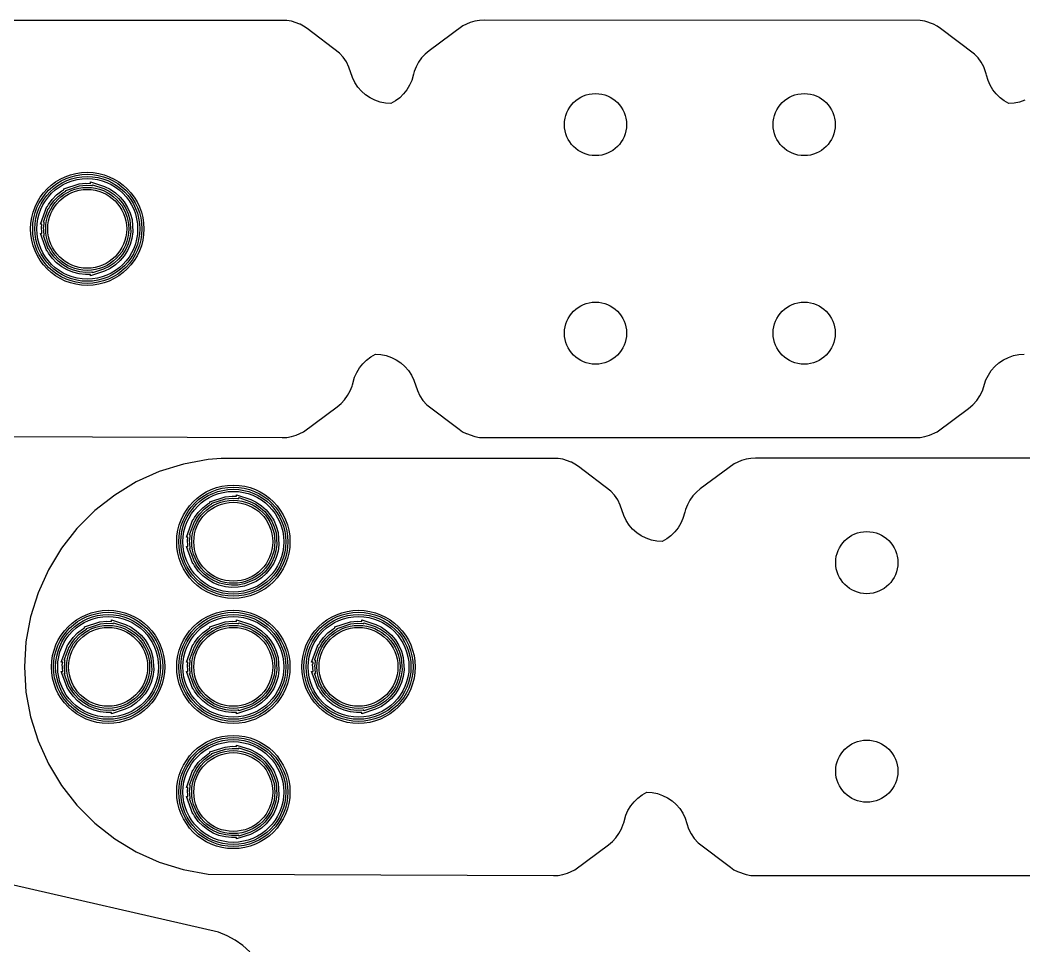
# Model space of a CAD drawing. Header units: millimetres. Extents: x -214 to 214, y -114 to 114.
# Drawn here: x 123.5 to 171.6, y 21.62 to 66.01 of the extents above; entities that cross this region are included whole.
import ezdxf

# ---------------------------------------------------------------- set-up
doc = ezdxf.new("R2010")
doc.units = ezdxf.units.MM
doc.layers.add('1', color=7, linetype='CONTINUOUS')

msp = doc.modelspace()

# ---------------------------------------------------------------- linework, layer by layer
at = {"layer": '1', "color": 0}
for p, q in [((136.277, 65.996), (120.133, 65.992)), ((136.501, 65.958), (136.277, 65.996)), ((136.906, 65.818), (136.501, 65.958)), ((145.287, 65.958), (145.063, 65.892)), ((145.51, 65.996), (145.287, 65.958)), ((145.736, 66.009), (145.51, 65.996)), ((166.634, 65.996), (145.736, 66.009)), ((166.857, 65.958), (166.634, 65.996)), ((167.263, 65.818), (166.857, 65.958)), ((136.913, 65.814), (136.906, 65.818)), ((137.085, 65.723), (136.913, 65.814)), ((137.254, 65.61), (137.085, 65.723)), ((138.802, 64.43), (137.254, 65.61)), ((144.708, 65.727), (143.094, 64.535)), ((145.063, 65.892), (144.708, 65.727)), ((167.27, 65.814), (167.263, 65.818)), ((167.442, 65.723), (167.27, 65.814)), ((167.61, 65.61), (167.442, 65.723)), ((169.239, 64.374), (167.61, 65.61)), ((143.094, 64.535), (142.905, 64.374)), ((138.983, 64.227), (138.802, 64.43)), ((139.135, 64.002), (138.983, 64.227)), ((139.254, 63.757), (139.135, 64.002)), ((142.594, 63.99), (142.475, 63.772)), ((142.737, 64.192), (142.594, 63.99)), ((142.905, 64.374), (142.737, 64.192)), ((169.407, 64.192), (169.239, 64.374)), ((169.551, 63.99), (169.407, 64.192)), ((169.673, 63.764), (169.551, 63.99)), ((139.421, 63.252), (139.254, 63.757)), ((142.384, 63.541), (142.366, 63.482)), ((142.475, 63.772), (142.384, 63.541)), ((169.778, 63.483), (169.673, 63.764)), ((139.536, 63.016), (139.421, 63.252)), ((142.263, 63.118), (142.161, 62.885)), ((142.35, 63.422), (142.263, 63.118)), ((142.366, 63.482), (142.35, 63.422)), ((169.794, 63.424), (169.778, 63.483)), ((169.809, 63.364), (169.794, 63.424)), ((169.881, 63.118), (169.809, 63.364)), ((169.983, 62.885), (169.881, 63.118)), ((139.68, 62.797), (139.536, 63.016)), ((139.851, 62.6), (139.68, 62.797)), ((140.047, 62.426), (139.851, 62.6)), ((142.029, 62.665), (141.87, 62.465)), ((142.161, 62.885), (142.029, 62.665)), ((170.114, 62.666), (169.983, 62.885)), ((170.273, 62.466), (170.114, 62.666)), ((140.265, 62.279), (140.047, 62.426)), ((140.498, 62.163), (140.265, 62.279)), ((140.747, 62.078), (140.498, 62.163)), ((141.004, 62.026), (140.747, 62.078)), ((141.484, 62.135), (141.263, 62.009)), ((141.688, 62.287), (141.484, 62.135)), ((141.87, 62.465), (141.688, 62.287)), ((170.455, 62.288), (170.273, 62.466)), ((170.66, 62.135), (170.455, 62.288)), ((170.881, 62.009), (170.66, 62.135)), ((171.397, 62.078), (171.14, 62.026)), ((171.646, 62.163), (171.397, 62.078)), ((141.263, 62.009), (141.004, 62.026)), ((171.14, 62.026), (170.881, 62.009)), ((139.916, 49.532), (140.099, 49.71)), ((140.099, 49.71), (140.303, 49.863)), ((140.303, 49.863), (140.524, 49.989)), ((140.524, 49.989), (140.783, 49.972)), ((140.783, 49.972), (141.04, 49.92)), ((141.04, 49.92), (141.289, 49.835)), ((141.289, 49.835), (141.522, 49.719)), ((141.522, 49.719), (141.741, 49.572)), ((141.741, 49.572), (141.937, 49.398)), ((170.207, 49.398), (170.403, 49.572)), ((170.403, 49.572), (170.622, 49.719)), ((170.622, 49.719), (170.855, 49.835)), ((170.855, 49.835), (171.104, 49.92)), ((171.104, 49.92), (171.361, 49.972)), ((171.361, 49.972), (171.62, 49.989)), ((139.524, 48.881), (139.626, 49.113)), ((139.626, 49.113), (139.758, 49.332)), ((139.758, 49.332), (139.916, 49.532)), ((141.937, 49.398), (142.107, 49.201)), ((142.107, 49.201), (142.251, 48.982)), ((169.896, 48.988), (170.037, 49.201)), ((170.037, 49.201), (170.207, 49.398)), ((139.438, 48.577), (139.524, 48.881)), ((142.251, 48.982), (142.365, 48.748)), ((142.365, 48.748), (142.534, 48.241)), ((169.61, 48.24), (169.781, 48.753)), ((169.781, 48.753), (169.896, 48.988)), ((139.194, 48.008), (139.313, 48.226)), ((139.313, 48.226), (139.404, 48.457)), ((139.404, 48.457), (139.422, 48.516)), ((139.422, 48.516), (139.438, 48.576)), ((139.438, 48.576), (139.438, 48.577)), ((142.534, 48.241), (142.653, 47.996)), ((169.491, 47.996), (169.61, 48.24)), ((138.693, 47.463), (138.882, 47.624)), ((138.882, 47.624), (139.05, 47.806)), ((139.05, 47.806), (139.194, 48.008)), ((142.653, 47.996), (142.804, 47.771)), ((142.804, 47.771), (142.985, 47.568)), ((169.159, 47.568), (169.34, 47.771)), ((169.34, 47.771), (169.491, 47.996)), ((137.079, 46.271), (138.693, 47.463)), ((142.985, 47.568), (144.534, 46.388)), ((167.436, 46.271), (168.953, 47.391)), ((168.953, 47.391), (169.159, 47.568)), ((136.724, 46.106), (137.079, 46.271)), ((144.534, 46.388), (144.702, 46.275)), ((144.702, 46.275), (144.874, 46.184)), ((144.874, 46.184), (144.881, 46.18)), ((167.081, 46.106), (167.436, 46.271)), ((119.509, 46.062), (136.051, 45.989)), ((136.051, 45.989), (136.277, 46.002)), ((136.277, 46.002), (136.501, 46.04)), ((136.501, 46.04), (136.724, 46.106)), ((144.881, 46.18), (145.287, 46.04)), ((145.287, 46.04), (145.51, 46.002)), ((145.51, 46.002), (166.408, 45.989)), ((166.408, 45.989), (166.634, 46.002)), ((166.634, 46.002), (166.857, 46.04)), ((166.857, 46.04), (167.081, 46.106)), ((132.509, 44.936), (131.32, 44.718)), ((133.133, 44.992), (132.509, 44.936)), ((149.277, 44.996), (133.133, 44.992)), ((149.501, 44.958), (149.277, 44.996)), ((149.906, 44.818), (149.501, 44.958)), ((149.913, 44.814), (149.906, 44.818)), ((150.085, 44.723), (149.913, 44.814)), ((158.063, 44.892), (157.708, 44.727)), ((158.287, 44.958), (158.063, 44.892)), ((158.51, 44.996), (158.287, 44.958)), ((158.736, 45.009), (158.51, 44.996)), ((179.634, 44.996), (158.736, 45.009)), ((130.166, 44.358), (129.064, 43.863)), ((131.32, 44.718), (130.166, 44.358)), ((150.254, 44.61), (150.085, 44.723)), ((151.802, 43.43), (150.254, 44.61)), ((157.708, 44.727), (156.094, 43.535)), ((129.064, 43.863), (128.03, 43.237)), ((151.983, 43.227), (151.802, 43.43)), ((155.905, 43.374), (155.737, 43.192)), ((156.094, 43.535), (155.905, 43.374)), ((128.03, 43.237), (127.078, 42.492)), ((152.135, 43.002), (151.983, 43.227)), ((152.254, 42.757), (152.135, 43.002)), ((155.594, 42.99), (155.475, 42.772)), ((155.737, 43.192), (155.594, 42.99)), ((127.078, 42.492), (126.223, 41.637)), ((152.421, 42.252), (152.254, 42.757)), ((155.35, 42.422), (155.263, 42.118)), ((155.366, 42.482), (155.35, 42.422)), ((155.384, 42.541), (155.366, 42.482)), ((155.475, 42.772), (155.384, 42.541)), ((152.536, 42.016), (152.421, 42.252)), ((152.68, 41.797), (152.536, 42.016)), ((155.161, 41.885), (155.029, 41.665)), ((155.263, 42.118), (155.161, 41.885)), ((126.223, 41.637), (125.478, 40.686)), ((152.851, 41.6), (152.68, 41.797)), ((153.047, 41.426), (152.851, 41.6)), ((153.265, 41.279), (153.047, 41.426)), ((154.87, 41.465), (154.688, 41.287)), ((155.029, 41.665), (154.87, 41.465)), ((153.498, 41.163), (153.265, 41.279)), ((153.747, 41.078), (153.498, 41.163)), ((154.004, 41.026), (153.747, 41.078)), ((154.263, 41.009), (154.004, 41.026)), ((154.484, 41.135), (154.263, 41.009)), ((154.688, 41.287), (154.484, 41.135)), ((125.478, 40.686), (124.852, 39.651)), ((124.852, 39.651), (124.356, 38.549)), ((124.356, 38.549), (123.996, 37.395)), ((123.996, 37.395), (123.778, 36.205)), ((123.778, 36.205), (123.705, 34.999)), ((123.705, 34.999), (123.778, 33.793)), ((123.778, 33.793), (123.996, 32.604)), ((123.996, 32.604), (124.356, 31.45)), ((124.356, 31.45), (124.852, 30.348)), ((124.852, 30.348), (125.478, 29.313)), ((132.998, 22.282), (103.425, 29.075)), ((125.478, 29.313), (126.222, 28.362)), ((153.099, 28.71), (153.303, 28.863)), ((153.303, 28.863), (153.524, 28.989)), ((153.524, 28.989), (153.783, 28.972)), ((153.783, 28.972), (154.04, 28.92)), ((154.04, 28.92), (154.289, 28.835)), ((152.758, 28.332), (152.916, 28.532)), ((152.916, 28.532), (153.099, 28.71)), ((154.289, 28.835), (154.522, 28.719)), ((154.522, 28.719), (154.741, 28.572)), ((154.741, 28.572), (154.937, 28.398)), ((154.937, 28.398), (155.107, 28.201)), ((126.222, 28.362), (127.077, 27.507)), ((152.524, 27.881), (152.626, 28.113)), ((152.626, 28.113), (152.758, 28.332)), ((155.107, 28.201), (155.251, 27.982)), ((155.251, 27.982), (155.366, 27.746)), ((127.077, 27.507), (128.029, 26.761)), ((152.313, 27.226), (152.404, 27.457)), ((152.404, 27.457), (152.422, 27.516)), ((152.422, 27.516), (152.438, 27.576)), ((152.438, 27.577), (152.524, 27.881)), ((152.438, 27.576), (152.438, 27.577)), ((155.366, 27.746), (155.534, 27.241)), ((152.05, 26.806), (152.194, 27.008)), ((152.194, 27.008), (152.313, 27.226)), ((155.534, 27.241), (155.653, 26.996)), ((155.653, 26.996), (155.804, 26.771)), ((128.029, 26.761), (129.063, 26.135)), ((150.079, 25.271), (151.693, 26.463)), ((151.693, 26.463), (151.882, 26.624)), ((151.882, 26.624), (152.05, 26.806)), ((155.804, 26.771), (155.985, 26.568)), ((155.985, 26.568), (157.534, 25.388)), ((129.063, 26.135), (130.165, 25.64)), ((130.165, 25.64), (131.319, 25.28)), ((131.319, 25.28), (132.509, 25.062)), ((132.509, 25.062), (149.051, 24.989)), ((149.277, 25.002), (149.501, 25.04)), ((149.501, 25.04), (149.724, 25.106)), ((149.724, 25.106), (150.079, 25.271)), ((157.534, 25.388), (157.702, 25.275)), ((157.702, 25.275), (157.874, 25.184)), ((157.874, 25.184), (157.881, 25.18)), ((157.881, 25.18), (158.287, 25.04)), ((158.287, 25.04), (158.51, 25.002)), ((149.051, 24.989), (149.277, 25.002)), ((158.51, 25.002), (179.408, 24.989)), ((133.413, 22.11), (132.998, 22.282)), ((133.806, 21.892), (133.413, 22.11)), ((134.172, 21.632), (133.806, 21.892)), ((134.507, 21.332), (134.172, 21.632))]:
    msp.add_line(p, q, dxfattribs=at)
at = {"layer": '1', "color": 1}
for p, q in [((126.873, 58.181), (126.873, 58.25)), ((126.873, 58.25), (127.549, 58.025)), ((125.249, 57.627), (125.49, 57.814)), ((125.316, 57.552), (125.546, 57.731)), ((125.49, 57.814), (125.587, 57.87)), ((125.546, 57.731), (125.687, 57.813)), ((125.587, 57.917), (126.324, 58.155)), ((125.587, 57.87), (125.587, 57.917)), ((125.687, 57.845), (126.345, 58.057)), ((125.687, 57.813), (125.687, 57.845)), ((126.324, 58.155), (126.653, 58.189)), ((126.345, 58.057), (126.657, 58.088)), ((126.653, 58.189), (126.873, 58.181)), ((126.657, 58.088), (126.933, 58.078)), ((126.933, 58.078), (126.973, 58.071)), ((126.973, 58.071), (126.973, 58.111)), ((126.973, 58.111), (127.511, 57.932)), ((127.511, 57.932), (127.762, 57.808)), ((127.549, 58.025), (127.812, 57.895)), ((127.762, 57.808), (128.001, 57.647)), ((127.812, 57.895), (128.063, 57.726)), ((128.063, 57.726), (128.291, 57.521)), ((124.857, 57.159), (125.037, 57.406)), ((124.942, 57.106), (125.113, 57.342)), ((125.037, 57.406), (125.249, 57.627)), ((125.113, 57.342), (125.316, 57.552)), ((128.001, 57.647), (128.219, 57.451)), ((128.219, 57.451), (128.406, 57.228)), ((128.291, 57.521), (128.487, 57.287)), ((128.487, 57.287), (128.649, 57.029)), ((124.469, 56.221), (124.778, 57.067)), ((124.612, 56.321), (124.848, 56.967)), ((124.778, 57.067), (124.808, 57.067)), ((124.808, 57.067), (124.857, 57.159)), ((124.848, 56.967), (124.869, 56.967)), ((124.869, 56.967), (124.942, 57.106)), ((128.406, 57.228), (128.561, 56.981)), ((128.561, 56.981), (128.68, 56.713)), ((128.649, 57.029), (128.775, 56.748)), ((124.652, 56.321), (124.612, 56.321)), ((124.633, 56.098), (124.648, 56.303)), ((124.648, 56.303), (124.652, 56.321)), ((128.68, 56.713), (128.762, 56.427)), ((128.762, 56.427), (128.802, 55.858)), ((128.775, 56.748), (128.861, 56.444)), ((128.861, 56.444), (128.902, 55.854)), ((124.541, 56.221), (124.469, 56.221)), ((124.516, 56.123), (124.535, 56.142)), ((124.54, 55.777), (124.516, 56.123)), ((124.535, 56.142), (124.541, 56.221)), ((124.619, 56.085), (124.633, 56.098)), ((124.645, 55.709), (124.619, 56.085)), ((128.802, 55.858), (128.76, 55.563)), ((128.902, 55.854), (128.858, 55.542)), ((124.778, 54.931), (124.469, 55.777)), ((124.469, 55.777), (124.54, 55.777)), ((124.848, 55.031), (124.612, 55.677)), ((124.612, 55.677), (124.652, 55.677)), ((124.652, 55.677), (124.645, 55.709)), ((128.76, 55.563), (128.679, 55.282)), ((128.858, 55.542), (128.774, 55.248)), ((124.808, 54.931), (124.778, 54.931)), ((124.857, 54.839), (124.808, 54.931)), ((124.869, 55.031), (124.848, 55.031)), ((124.942, 54.892), (124.869, 55.031)), ((125.113, 54.656), (124.942, 54.892)), ((128.561, 55.017), (128.406, 54.77)), ((128.649, 54.969), (128.487, 54.711)), ((128.679, 55.282), (128.561, 55.017)), ((128.774, 55.248), (128.649, 54.969)), ((125.037, 54.592), (124.857, 54.839)), ((125.249, 54.371), (125.037, 54.592)), ((125.316, 54.446), (125.113, 54.656)), ((125.49, 54.184), (125.249, 54.371)), ((125.546, 54.267), (125.316, 54.446)), ((128.218, 54.546), (128.001, 54.351)), ((128.29, 54.476), (128.063, 54.272)), ((128.406, 54.77), (128.218, 54.546)), ((128.487, 54.711), (128.29, 54.476)), ((125.754, 54.03), (125.49, 54.184)), ((125.799, 54.12), (125.546, 54.267)), ((126.024, 53.92), (125.754, 54.03)), ((126.055, 54.016), (125.799, 54.12)), ((126.334, 53.842), (126.024, 53.92)), ((126.352, 53.941), (126.055, 54.016)), ((126.629, 53.911), (126.352, 53.941)), ((126.932, 53.92), (126.629, 53.911)), ((127.536, 53.967), (126.873, 53.75)), ((126.973, 53.927), (126.932, 53.92)), ((127.499, 54.06), (126.973, 53.888)), ((126.973, 53.888), (126.973, 53.927)), ((127.761, 54.189), (127.499, 54.06)), ((127.812, 54.103), (127.536, 53.967)), ((128.001, 54.351), (127.761, 54.189)), ((128.063, 54.272), (127.812, 54.103)), ((126.625, 53.811), (126.334, 53.842)), ((126.873, 53.818), (126.625, 53.811)), ((126.873, 53.75), (126.873, 53.818)), ((132.249, 42.627), (132.49, 42.814)), ((132.49, 42.814), (132.587, 42.87)), ((132.587, 42.917), (133.324, 43.155)), ((132.587, 42.87), (132.587, 42.917)), ((132.687, 42.845), (133.345, 43.057)), ((132.687, 42.813), (132.687, 42.845)), ((133.324, 43.155), (133.653, 43.189)), ((133.345, 43.057), (133.657, 43.088)), ((133.653, 43.189), (133.873, 43.181)), ((133.657, 43.088), (133.933, 43.078)), ((133.873, 43.181), (133.873, 43.25)), ((133.873, 43.25), (134.549, 43.025)), ((133.933, 43.078), (133.973, 43.071)), ((133.973, 43.071), (133.973, 43.111)), ((133.973, 43.111), (134.511, 42.932)), ((134.511, 42.932), (134.762, 42.808)), ((134.549, 43.025), (134.812, 42.895)), ((134.812, 42.895), (135.063, 42.726)), ((131.857, 42.159), (132.037, 42.406)), ((131.942, 42.106), (132.113, 42.342)), ((132.037, 42.406), (132.249, 42.627)), ((132.113, 42.342), (132.316, 42.552)), ((132.316, 42.552), (132.546, 42.731)), ((132.546, 42.731), (132.687, 42.813)), ((134.762, 42.808), (135.001, 42.647)), ((135.001, 42.647), (135.219, 42.451)), ((135.063, 42.726), (135.291, 42.521)), ((135.219, 42.451), (135.406, 42.228)), ((135.291, 42.521), (135.487, 42.287)), ((131.469, 41.221), (131.778, 42.067)), ((131.612, 41.321), (131.848, 41.967)), ((131.778, 42.067), (131.808, 42.067)), ((131.808, 42.067), (131.857, 42.159)), ((131.848, 41.967), (131.869, 41.967)), ((131.869, 41.967), (131.942, 42.106)), ((135.406, 42.228), (135.561, 41.981)), ((135.487, 42.287), (135.649, 42.029)), ((135.561, 41.981), (135.68, 41.713)), ((135.649, 42.029), (135.775, 41.748)), ((135.68, 41.713), (135.762, 41.427)), ((135.762, 41.427), (135.802, 40.858)), ((135.775, 41.748), (135.861, 41.444)), ((135.861, 41.444), (135.902, 40.854)), ((131.541, 41.221), (131.469, 41.221)), ((131.516, 41.123), (131.535, 41.142)), ((131.54, 40.777), (131.516, 41.123)), ((131.535, 41.142), (131.541, 41.221)), ((131.652, 41.321), (131.612, 41.321)), ((131.619, 41.085), (131.633, 41.098)), ((131.645, 40.709), (131.619, 41.085)), ((131.633, 41.098), (131.648, 41.303)), ((131.648, 41.303), (131.652, 41.321)), ((131.778, 39.931), (131.469, 40.777)), ((131.469, 40.777), (131.54, 40.777)), ((131.848, 40.031), (131.612, 40.677)), ((131.612, 40.677), (131.652, 40.677)), ((131.652, 40.677), (131.645, 40.709)), ((135.76, 40.563), (135.679, 40.282)), ((135.802, 40.858), (135.76, 40.563)), ((135.858, 40.542), (135.774, 40.248)), ((135.902, 40.854), (135.858, 40.542)), ((131.808, 39.931), (131.778, 39.931)), ((131.857, 39.839), (131.808, 39.931)), ((131.869, 40.031), (131.848, 40.031)), ((131.942, 39.892), (131.869, 40.031)), ((135.561, 40.017), (135.406, 39.77)), ((135.649, 39.969), (135.487, 39.711)), ((135.679, 40.282), (135.561, 40.017)), ((135.774, 40.248), (135.649, 39.969)), ((132.037, 39.592), (131.857, 39.839)), ((132.113, 39.656), (131.942, 39.892)), ((132.249, 39.371), (132.037, 39.592)), ((132.316, 39.446), (132.113, 39.656)), ((135.218, 39.546), (135.001, 39.351)), ((135.29, 39.476), (135.063, 39.272)), ((135.406, 39.77), (135.218, 39.546)), ((135.487, 39.711), (135.29, 39.476)), ((132.49, 39.184), (132.249, 39.371)), ((132.546, 39.267), (132.316, 39.446)), ((132.754, 39.03), (132.49, 39.184)), ((132.799, 39.12), (132.546, 39.267)), ((133.024, 38.92), (132.754, 39.03)), ((133.055, 39.016), (132.799, 39.12)), ((133.352, 38.941), (133.055, 39.016)), ((134.229, 38.972), (133.932, 38.92)), ((134.755, 39.185), (134.229, 38.972)), ((134.803, 39.097), (134.256, 38.875)), ((135.001, 39.351), (134.755, 39.185)), ((135.063, 39.272), (134.803, 39.097)), ((133.334, 38.842), (133.024, 38.92)), ((133.625, 38.811), (133.334, 38.842)), ((133.629, 38.911), (133.352, 38.941)), ((133.943, 38.82), (133.625, 38.811)), ((133.932, 38.92), (133.629, 38.911)), ((134.256, 38.875), (133.943, 38.82)), ((126.587, 36.917), (127.324, 37.155)), ((126.687, 36.845), (127.345, 37.057)), ((127.324, 37.155), (127.653, 37.189)), ((127.345, 37.057), (127.657, 37.088)), ((127.653, 37.189), (127.873, 37.181)), ((127.657, 37.088), (127.933, 37.078)), ((127.873, 37.181), (127.873, 37.25)), ((127.873, 37.25), (128.549, 37.025)), ((127.933, 37.078), (127.973, 37.071)), ((127.973, 37.071), (127.973, 37.111)), ((127.973, 37.111), (128.511, 36.932)), ((132.587, 36.917), (133.324, 37.155)), ((132.687, 36.845), (133.345, 37.057)), ((133.324, 37.155), (133.653, 37.189)), ((133.345, 37.057), (133.657, 37.088)), ((133.653, 37.189), (133.873, 37.181)), ((133.657, 37.088), (133.933, 37.078)), ((133.873, 37.181), (133.873, 37.25)), ((133.873, 37.25), (134.549, 37.025)), ((133.933, 37.078), (133.973, 37.071)), ((133.973, 37.071), (133.973, 37.111)), ((133.973, 37.111), (134.511, 36.932)), ((138.587, 36.917), (139.324, 37.155)), ((138.687, 36.845), (139.345, 37.057)), ((139.324, 37.155), (139.653, 37.189)), ((139.345, 37.057), (139.657, 37.088)), ((139.653, 37.189), (139.873, 37.181)), ((139.657, 37.088), (139.933, 37.078)), ((139.873, 37.181), (139.873, 37.25)), ((139.873, 37.25), (140.549, 37.025)), ((139.933, 37.078), (139.973, 37.071)), ((139.973, 37.071), (139.973, 37.111)), ((139.973, 37.111), (140.511, 36.932)), ((126.037, 36.406), (126.249, 36.627)), ((126.249, 36.627), (126.49, 36.814)), ((126.316, 36.552), (126.546, 36.731)), ((126.49, 36.814), (126.587, 36.87)), ((126.546, 36.731), (126.687, 36.813)), ((126.587, 36.87), (126.587, 36.917)), ((126.687, 36.813), (126.687, 36.845)), ((128.511, 36.932), (128.762, 36.808)), ((128.549, 37.025), (128.812, 36.895)), ((128.762, 36.808), (129.001, 36.647)), ((128.812, 36.895), (129.063, 36.726)), ((129.001, 36.647), (129.219, 36.451)), ((129.063, 36.726), (129.291, 36.521)), ((132.037, 36.406), (132.249, 36.627)), ((132.249, 36.627), (132.49, 36.814)), ((132.316, 36.552), (132.546, 36.731)), ((132.49, 36.814), (132.587, 36.87)), ((132.546, 36.731), (132.687, 36.813)), ((132.587, 36.87), (132.587, 36.917)), ((132.687, 36.813), (132.687, 36.845)), ((134.511, 36.932), (134.762, 36.808)), ((134.549, 37.025), (134.812, 36.895)), ((134.762, 36.808), (135.001, 36.647)), ((134.812, 36.895), (135.063, 36.726)), ((135.001, 36.647), (135.219, 36.451)), ((135.063, 36.726), (135.291, 36.521)), ((138.037, 36.406), (138.249, 36.627)), ((138.249, 36.627), (138.49, 36.814)), ((138.316, 36.552), (138.546, 36.731)), ((138.49, 36.814), (138.587, 36.87)), ((138.546, 36.731), (138.687, 36.813)), ((138.587, 36.87), (138.587, 36.917)), ((138.687, 36.813), (138.687, 36.845)), ((140.511, 36.932), (140.762, 36.808)), ((140.549, 37.025), (140.812, 36.895)), ((140.762, 36.808), (141.001, 36.647)), ((140.812, 36.895), (141.063, 36.726)), ((141.001, 36.647), (141.219, 36.451)), ((141.063, 36.726), (141.291, 36.521)), ((125.808, 36.067), (125.857, 36.159)), ((125.857, 36.159), (126.037, 36.406)), ((125.869, 35.967), (125.942, 36.106)), ((125.942, 36.106), (126.113, 36.342)), ((126.113, 36.342), (126.316, 36.552)), ((129.219, 36.451), (129.406, 36.228)), ((129.291, 36.521), (129.487, 36.287)), ((129.406, 36.228), (129.561, 35.981)), ((129.487, 36.287), (129.649, 36.029)), ((131.808, 36.067), (131.857, 36.159)), ((131.857, 36.159), (132.037, 36.406)), ((131.869, 35.967), (131.942, 36.106)), ((131.942, 36.106), (132.113, 36.342)), ((132.113, 36.342), (132.316, 36.552)), ((135.219, 36.451), (135.406, 36.228)), ((135.291, 36.521), (135.487, 36.287)), ((135.406, 36.228), (135.561, 35.981)), ((135.487, 36.287), (135.649, 36.029)), ((137.808, 36.067), (137.857, 36.159)), ((137.857, 36.159), (138.037, 36.406)), ((137.869, 35.967), (137.942, 36.106)), ((137.942, 36.106), (138.113, 36.342)), ((138.113, 36.342), (138.316, 36.552)), ((141.219, 36.451), (141.406, 36.228)), ((141.291, 36.521), (141.487, 36.287)), ((141.406, 36.228), (141.561, 35.981)), ((141.487, 36.287), (141.649, 36.029)), ((125.469, 35.221), (125.778, 36.067)), ((125.612, 35.321), (125.848, 35.967)), ((125.778, 36.067), (125.808, 36.067)), ((125.848, 35.967), (125.869, 35.967)), ((129.561, 35.981), (129.68, 35.713)), ((129.649, 36.029), (129.775, 35.748)), ((129.68, 35.713), (129.762, 35.427)), ((129.775, 35.748), (129.861, 35.444)), ((131.469, 35.221), (131.778, 36.067)), ((131.612, 35.321), (131.848, 35.967)), ((131.778, 36.067), (131.808, 36.067)), ((131.848, 35.967), (131.869, 35.967)), ((135.561, 35.981), (135.68, 35.713)), ((135.649, 36.029), (135.775, 35.748)), ((135.68, 35.713), (135.762, 35.427)), ((135.775, 35.748), (135.861, 35.444)), ((137.469, 35.221), (137.778, 36.067)), ((137.612, 35.321), (137.848, 35.967)), ((137.778, 36.067), (137.808, 36.067)), ((137.848, 35.967), (137.869, 35.967)), ((141.561, 35.981), (141.68, 35.713)), ((141.649, 36.029), (141.775, 35.748)), ((141.68, 35.713), (141.762, 35.427)), ((141.775, 35.748), (141.861, 35.444)), ((125.541, 35.221), (125.469, 35.221)), ((125.516, 35.123), (125.535, 35.142)), ((125.54, 34.777), (125.516, 35.123)), ((125.535, 35.142), (125.541, 35.221)), ((125.652, 35.321), (125.612, 35.321)), ((125.633, 35.098), (125.648, 35.303)), ((125.648, 35.303), (125.652, 35.321)), ((129.762, 35.427), (129.802, 34.858)), ((129.861, 35.444), (129.902, 34.854)), ((131.541, 35.221), (131.469, 35.221)), ((131.516, 35.123), (131.535, 35.142)), ((131.54, 34.777), (131.516, 35.123)), ((131.535, 35.142), (131.541, 35.221)), ((131.652, 35.321), (131.612, 35.321)), ((131.633, 35.098), (131.648, 35.303)), ((131.648, 35.303), (131.652, 35.321)), ((135.762, 35.427), (135.802, 34.858)), ((135.861, 35.444), (135.902, 34.854)), ((137.541, 35.221), (137.469, 35.221)), ((137.516, 35.123), (137.535, 35.142)), ((137.54, 34.777), (137.516, 35.123)), ((137.535, 35.142), (137.541, 35.221)), ((137.652, 35.321), (137.612, 35.321)), ((137.633, 35.098), (137.648, 35.303)), ((137.648, 35.303), (137.652, 35.321)), ((141.762, 35.427), (141.802, 34.858)), ((141.861, 35.444), (141.902, 34.854)), ((125.778, 33.931), (125.469, 34.777)), ((125.469, 34.777), (125.54, 34.777)), ((125.848, 34.031), (125.612, 34.677)), ((125.612, 34.677), (125.652, 34.677)), ((125.619, 35.085), (125.633, 35.098)), ((125.645, 34.709), (125.619, 35.085)), ((125.652, 34.677), (125.645, 34.709)), ((129.802, 34.858), (129.76, 34.563)), ((129.902, 34.854), (129.858, 34.542)), ((131.778, 33.931), (131.469, 34.777)), ((131.469, 34.777), (131.54, 34.777)), ((131.848, 34.031), (131.612, 34.677)), ((131.612, 34.677), (131.652, 34.677)), ((131.619, 35.085), (131.633, 35.098)), ((131.645, 34.709), (131.619, 35.085)), ((131.652, 34.677), (131.645, 34.709)), ((135.802, 34.858), (135.76, 34.563)), ((135.902, 34.854), (135.858, 34.542)), ((137.778, 33.931), (137.469, 34.777)), ((137.469, 34.777), (137.54, 34.777)), ((137.848, 34.031), (137.612, 34.677)), ((137.612, 34.677), (137.652, 34.677)), ((137.619, 35.085), (137.633, 35.098)), ((137.645, 34.709), (137.619, 35.085)), ((137.652, 34.677), (137.645, 34.709)), ((141.802, 34.858), (141.76, 34.563)), ((141.902, 34.854), (141.858, 34.542)), ((129.679, 34.282), (129.561, 34.017)), ((129.774, 34.248), (129.649, 33.969)), ((129.76, 34.563), (129.679, 34.282)), ((129.858, 34.542), (129.774, 34.248)), ((135.679, 34.282), (135.561, 34.017)), ((135.774, 34.248), (135.649, 33.969)), ((135.76, 34.563), (135.679, 34.282)), ((135.858, 34.542), (135.774, 34.248)), ((141.679, 34.282), (141.561, 34.017)), ((141.774, 34.248), (141.649, 33.969)), ((141.76, 34.563), (141.679, 34.282)), ((141.858, 34.542), (141.774, 34.248)), ((125.808, 33.931), (125.778, 33.931)), ((125.857, 33.839), (125.808, 33.931)), ((125.869, 34.031), (125.848, 34.031)), ((126.037, 33.592), (125.857, 33.839)), ((125.942, 33.892), (125.869, 34.031)), ((126.113, 33.656), (125.942, 33.892)), ((129.406, 33.77), (129.218, 33.546)), ((129.487, 33.711), (129.29, 33.476)), ((129.561, 34.017), (129.406, 33.77)), ((129.649, 33.969), (129.487, 33.711)), ((131.808, 33.931), (131.778, 33.931)), ((131.857, 33.839), (131.808, 33.931)), ((131.869, 34.031), (131.848, 34.031)), ((132.037, 33.592), (131.857, 33.839)), ((131.942, 33.892), (131.869, 34.031)), ((132.113, 33.656), (131.942, 33.892)), ((135.406, 33.77), (135.218, 33.546)), ((135.487, 33.711), (135.29, 33.476)), ((135.561, 34.017), (135.406, 33.77)), ((135.649, 33.969), (135.487, 33.711)), ((137.808, 33.931), (137.778, 33.931)), ((137.857, 33.839), (137.808, 33.931)), ((137.869, 34.031), (137.848, 34.031)), ((138.037, 33.592), (137.857, 33.839)), ((137.942, 33.892), (137.869, 34.031)), ((138.113, 33.656), (137.942, 33.892)), ((141.406, 33.77), (141.218, 33.546)), ((141.487, 33.711), (141.29, 33.476)), ((141.561, 34.017), (141.406, 33.77)), ((141.649, 33.969), (141.487, 33.711)), ((126.249, 33.371), (126.037, 33.592)), ((126.316, 33.446), (126.113, 33.656)), ((126.49, 33.184), (126.249, 33.371)), ((126.546, 33.267), (126.316, 33.446)), ((126.799, 33.12), (126.546, 33.267)), ((129.001, 33.351), (128.761, 33.189)), ((129.063, 33.272), (128.812, 33.103)), ((129.218, 33.546), (129.001, 33.351)), ((129.29, 33.476), (129.063, 33.272)), ((132.249, 33.371), (132.037, 33.592)), ((132.316, 33.446), (132.113, 33.656)), ((132.49, 33.184), (132.249, 33.371)), ((132.546, 33.267), (132.316, 33.446)), ((132.799, 33.12), (132.546, 33.267)), ((135.001, 33.351), (134.761, 33.189)), ((135.063, 33.272), (134.812, 33.103)), ((135.218, 33.546), (135.001, 33.351)), ((135.29, 33.476), (135.063, 33.272)), ((138.249, 33.371), (138.037, 33.592)), ((138.316, 33.446), (138.113, 33.656)), ((138.49, 33.184), (138.249, 33.371)), ((138.546, 33.267), (138.316, 33.446)), ((138.799, 33.12), (138.546, 33.267)), ((141.001, 33.351), (140.761, 33.189)), ((141.063, 33.272), (140.812, 33.103)), ((141.218, 33.546), (141.001, 33.351)), ((141.29, 33.476), (141.063, 33.272)), ((126.754, 33.03), (126.49, 33.184)), ((127.024, 32.92), (126.754, 33.03)), ((127.055, 33.016), (126.799, 33.12)), ((127.334, 32.842), (127.024, 32.92)), ((127.352, 32.941), (127.055, 33.016)), ((127.625, 32.811), (127.334, 32.842)), ((127.629, 32.911), (127.352, 32.941)), ((127.873, 32.818), (127.625, 32.811)), ((127.932, 32.92), (127.629, 32.911)), ((128.536, 32.967), (127.873, 32.75)), ((127.873, 32.75), (127.873, 32.818)), ((127.973, 32.927), (127.932, 32.92)), ((128.499, 33.06), (127.973, 32.888)), ((127.973, 32.888), (127.973, 32.927)), ((128.761, 33.189), (128.499, 33.06)), ((128.812, 33.103), (128.536, 32.967)), ((132.754, 33.03), (132.49, 33.184)), ((133.024, 32.92), (132.754, 33.03)), ((133.055, 33.016), (132.799, 33.12)), ((133.334, 32.842), (133.024, 32.92)), ((133.352, 32.941), (133.055, 33.016)), ((133.625, 32.811), (133.334, 32.842)), ((133.629, 32.911), (133.352, 32.941)), ((133.873, 32.818), (133.625, 32.811)), ((133.932, 32.92), (133.629, 32.911)), ((134.536, 32.967), (133.873, 32.75)), ((133.873, 32.75), (133.873, 32.818)), ((133.973, 32.927), (133.932, 32.92)), ((134.499, 33.06), (133.973, 32.888)), ((133.973, 32.888), (133.973, 32.927)), ((134.761, 33.189), (134.499, 33.06)), ((134.812, 33.103), (134.536, 32.967)), ((138.754, 33.03), (138.49, 33.184)), ((139.024, 32.92), (138.754, 33.03)), ((139.055, 33.016), (138.799, 33.12)), ((139.334, 32.842), (139.024, 32.92)), ((139.352, 32.941), (139.055, 33.016)), ((139.625, 32.811), (139.334, 32.842)), ((139.629, 32.911), (139.352, 32.941)), ((139.873, 32.818), (139.625, 32.811)), ((139.932, 32.92), (139.629, 32.911)), ((140.536, 32.967), (139.873, 32.75)), ((139.873, 32.75), (139.873, 32.818)), ((139.973, 32.927), (139.932, 32.92)), ((140.499, 33.06), (139.973, 32.888)), ((139.973, 32.888), (139.973, 32.927)), ((140.761, 33.189), (140.499, 33.06)), ((140.812, 33.103), (140.536, 32.967)), ((132.249, 30.627), (132.49, 30.814)), ((132.49, 30.814), (132.587, 30.87)), ((132.546, 30.731), (132.687, 30.813)), ((132.587, 30.917), (133.324, 31.155)), ((132.587, 30.87), (132.587, 30.917)), ((132.687, 30.845), (133.345, 31.057)), ((132.687, 30.813), (132.687, 30.845)), ((133.324, 31.155), (133.653, 31.189)), ((133.345, 31.057), (133.657, 31.088)), ((133.653, 31.189), (133.873, 31.181)), ((133.657, 31.088), (133.933, 31.078)), ((133.873, 31.181), (133.873, 31.248)), ((133.873, 31.248), (134.536, 31.031)), ((133.933, 31.078), (133.973, 31.071)), ((133.973, 31.071), (133.973, 31.11)), ((133.973, 31.11), (134.499, 30.938)), ((134.499, 30.938), (134.761, 30.809)), ((134.536, 31.031), (134.812, 30.895)), ((134.761, 30.809), (135.001, 30.647)), ((134.812, 30.895), (135.063, 30.726)), ((131.857, 30.159), (132.037, 30.406)), ((131.942, 30.106), (132.113, 30.342)), ((132.037, 30.406), (132.249, 30.627)), ((132.113, 30.342), (132.316, 30.552)), ((132.316, 30.552), (132.546, 30.731)), ((135.001, 30.647), (135.219, 30.451)), ((135.063, 30.726), (135.291, 30.521)), ((135.219, 30.451), (135.406, 30.228)), ((135.291, 30.521), (135.487, 30.287)), ((131.469, 29.221), (131.778, 30.067)), ((131.612, 29.321), (131.848, 29.967)), ((131.778, 30.067), (131.808, 30.067)), ((131.808, 30.067), (131.857, 30.159)), ((131.848, 29.967), (131.869, 29.967)), ((131.869, 29.967), (131.942, 30.106)), ((135.406, 30.228), (135.561, 29.981)), ((135.487, 30.287), (135.649, 30.029)), ((135.561, 29.981), (135.68, 29.713)), ((135.649, 30.029), (135.775, 29.748)), ((135.68, 29.713), (135.762, 29.427)), ((135.762, 29.427), (135.802, 28.858)), ((135.775, 29.748), (135.861, 29.444)), ((135.861, 29.444), (135.902, 28.854)), ((131.541, 29.221), (131.469, 29.221)), ((131.516, 29.123), (131.535, 29.142)), ((131.54, 28.777), (131.516, 29.123)), ((131.535, 29.142), (131.541, 29.221)), ((131.652, 29.321), (131.612, 29.321)), ((131.619, 29.085), (131.633, 29.098)), ((131.645, 28.709), (131.619, 29.085)), ((131.633, 29.098), (131.648, 29.303)), ((131.648, 29.303), (131.652, 29.321)), ((131.778, 27.931), (131.469, 28.777)), ((131.469, 28.777), (131.54, 28.777)), ((131.848, 28.031), (131.612, 28.677)), ((131.612, 28.677), (131.652, 28.677)), ((131.652, 28.677), (131.645, 28.709)), ((135.76, 28.563), (135.679, 28.282)), ((135.802, 28.858), (135.76, 28.563)), ((135.858, 28.542), (135.774, 28.248)), ((135.902, 28.854), (135.858, 28.542)), ((131.808, 27.931), (131.778, 27.931)), ((131.857, 27.839), (131.808, 27.931)), ((131.869, 28.031), (131.848, 28.031)), ((131.942, 27.892), (131.869, 28.031)), ((135.561, 28.017), (135.406, 27.77)), ((135.649, 27.969), (135.487, 27.711)), ((135.679, 28.282), (135.561, 28.017)), ((135.774, 28.248), (135.649, 27.969)), ((132.037, 27.592), (131.857, 27.839)), ((132.113, 27.656), (131.942, 27.892)), ((132.249, 27.371), (132.037, 27.592)), ((132.316, 27.446), (132.113, 27.656)), ((132.546, 27.267), (132.316, 27.446)), ((135.218, 27.546), (135.001, 27.351)), ((135.29, 27.476), (135.063, 27.272)), ((135.406, 27.77), (135.218, 27.546)), ((135.487, 27.711), (135.29, 27.476)), ((132.49, 27.184), (132.249, 27.371)), ((132.754, 27.03), (132.49, 27.184)), ((132.799, 27.12), (132.546, 27.267)), ((133.024, 26.92), (132.754, 27.03)), ((133.055, 27.016), (132.799, 27.12)), ((133.352, 26.941), (133.055, 27.016)), ((133.629, 26.911), (133.352, 26.941)), ((134.536, 26.967), (133.873, 26.75)), ((134.499, 27.06), (133.973, 26.888)), ((134.761, 27.189), (134.499, 27.06)), ((134.812, 27.103), (134.536, 26.967)), ((135.001, 27.351), (134.761, 27.189)), ((135.063, 27.272), (134.812, 27.103)), ((133.334, 26.842), (133.024, 26.92)), ((133.625, 26.811), (133.334, 26.842)), ((133.873, 26.818), (133.625, 26.811)), ((133.932, 26.92), (133.629, 26.911)), ((133.873, 26.75), (133.873, 26.818)), ((133.973, 26.927), (133.932, 26.92)), ((133.973, 26.888), (133.973, 26.927))]:
    msp.add_line(p, q, dxfattribs=at)
at = {"layer": '1', "color": 0}
for centre, radius in [((151.071, 60.998), 1.49), ((161.071, 60.998), 1.49), ((126.714, 55.998), 1.89), ((151.071, 50.998), 1.49), ((161.071, 50.998), 1.49), ((133.714, 40.999), 1.89), ((164.071, 39.998), 1.49), ((127.714, 34.998), 1.89), ((133.714, 34.998), 1.89), ((139.714, 34.998), 1.89), ((164.071, 29.998), 1.49), ((133.714, 28.998), 1.89)]:
    msp.add_circle(centre, radius, dxfattribs=at)
at = {"layer": '1', "color": 1}
for centre, radius in [((126.715, 55.999), 2.715), ((126.715, 55.999), 2.615), ((126.715, 55.999), 2.514), ((126.715, 55.999), 2.415), ((126.714, 55.998), 1.991), ((126.714, 55.998), 1.89), ((133.715, 40.998), 2.715), ((133.715, 40.998), 2.615), ((133.715, 40.998), 2.514), ((133.715, 40.999), 2.415), ((133.714, 40.999), 1.991), ((133.714, 40.999), 1.89), ((127.715, 34.999), 2.715), ((127.715, 34.999), 2.615), ((133.715, 34.999), 2.715), ((133.715, 34.999), 2.615), ((139.715, 34.999), 2.715), ((139.715, 34.999), 2.615), ((127.715, 34.999), 2.514), ((127.715, 34.999), 2.415), ((133.715, 34.999), 2.514), ((133.715, 34.999), 2.415), ((139.715, 34.999), 2.514), ((139.715, 34.999), 2.415), ((127.714, 34.998), 1.991), ((127.714, 34.998), 1.89), ((133.714, 34.998), 1.991), ((133.714, 34.998), 1.89), ((139.714, 34.998), 1.991), ((139.714, 34.998), 1.89), ((133.715, 28.999), 2.715), ((133.715, 28.998), 2.615), ((133.715, 28.998), 2.514), ((133.715, 28.999), 2.414), ((133.714, 28.998), 1.991), ((133.714, 28.998), 1.89)]:
    msp.add_circle(centre, radius, dxfattribs=at)

doc.saveas('drawing.dxf')
